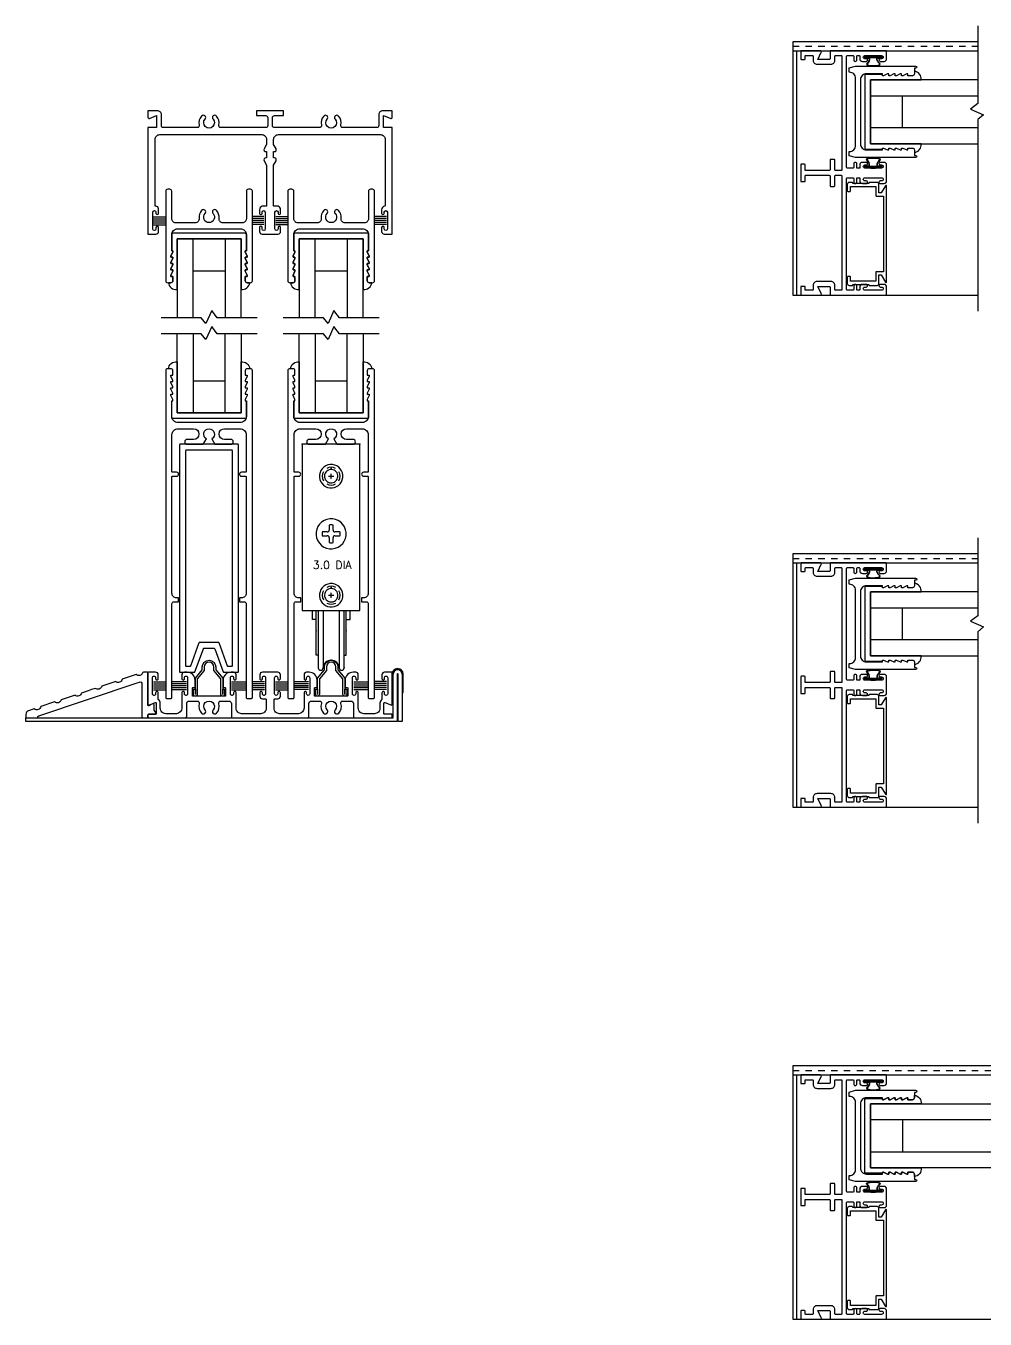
# Model space of a CAD drawing. Extents: x -239 to 68, y 0 to 111.
# Drawn here: x -4.44 to 10.55, y -0.08 to 20.12 of the extents above; entities that cross this region are included whole.
import ezdxf
from ezdxf.enums import TextEntityAlignment as Align

# ---------------------------------------------------------------- set-up
doc = ezdxf.new("R2010")
doc.units = 0
doc.header["$LTSCALE"] = 0.25
doc.header["$MEASUREMENT"] = 0
doc.linetypes.add('HIDDEN', pattern=[0.075, 0.05, -0.025])
doc.layers.get('0').update_dxf_attribs({"linetype": 'CONTINUOUS'})
for name, color, linetype in [('FRAME', 1, 'CONTINUOUS'), ('GLASS', 7, 'CONTINUOUS'), ('HEM COVER', 4, 'CONTINUOUS'), ('MISC', 7, 'CONTINUOUS'), ('RISER', 7, 'CONTINUOUS'), ('SASH', 5, 'CONTINUOUS'), ('SEAL', 7, 'CONTINUOUS'), ('SILL-PAN', 7, 'CONTINUOUS'), ('VENT', 5, 'CONTINUOUS')]:
    doc.layers.add(name, color=color, linetype=linetype)
doc.styles.get("Standard").update_dxf_attribs({"font": 'simplex.shx'})

# ---------------------------------------------------------------- blocks, each defined once
blk = doc.blocks.new('*U56')
blk.add_lwpolyline([(-1.179, 0.5), (-1.161, 0.5), (-1.161, 0.48), (-1.191, 0.42), (-1.191, 0.4), (-1.161, 0.4), (-1.161, 0.38), (-1.191, 0.32), (-1.191, 0.3), (-1.161, 0.3), (-1.161, 0.28), (-1.191, 0.22), (-1.191, 0.2), (-1.161, 0.2), (-1.161, 0.18), (-1.191, 0.12), (-1.191, 0.1), (-1.161, 0.1), (-1.161, 0.031, -0.414214), (-1.192, 0), (-1.23, 0, 0.438024), (-1.096, -0.105), (-1.096, 0.687), (-0.096, 0.687), (-0.096, -0.105, 0.438024), (0.038, 0), (0, 0, -0.414214), (-0.031, 0.031), (-0.031, 0.1), (-0.001, 0.1), (-0.001, 0.12), (-0.031, 0.18), (-0.031, 0.2), (-0.001, 0.2), (-0.001, 0.22), (-0.031, 0.28), (-0.031, 0.3), (-0.001, 0.3), (-0.001, 0.32), (-0.031, 0.38), (-0.031, 0.4), (-0.001, 0.4), (-0.001, 0.42), (-0.031, 0.48), (-0.031, 0.5), (-0.013, 0.5), (-0.013, 0.713), (-0.013, 0.749, 0.072616), (-0.017, 0.776), (-1.175, 0.776, 0.072616), (-1.179, 0.749), (-1.179, 0.713)], format="xyb", close=True)
at = {"layer": 'GLASS'}
for p, q in [((-1.096, 0.687), (-1.096, -1.454)), ((-0.096, 0.687), (-1.096, 0.687)), ((-0.846, -1.454), (-0.846, 0.687)), ((-0.346, 0.687), (-0.346, -1.454)), ((-0.096, -1.454), (-0.096, 0.687)), ((-0.846, 0.188), (-0.346, 0.188))]:
    blk.add_line(p, q, dxfattribs=at)
blk = doc.blocks.new('3008 FIXED STILE')
blk.add_lwpolyline([(-1.038, 0.713), (-1.002, 0.713), (-0.1, 0.713), (0, 0.686), (0, 0.619), (-0.006, 0.619, 0.414214), (-0.1, 0.525), (-0.1, -0.525, 0.414214), (-0.006, -0.619), (0, -0.619), (0, -0.686), (-0.1, -0.713), (-1.038, -0.713, -0.999996), (-1.038, -0.681), (-1.018, -0.681), (-1.018, -0.596, -0.414214), (-0.987, -0.565), (-0.918, -0.565), (-0.918, -0.595), (-0.898, -0.595), (-0.838, -0.565), (-0.818, -0.565), (-0.818, -0.595), (-0.798, -0.595), (-0.738, -0.565), (-0.718, -0.565), (-0.718, -0.595), (-0.698, -0.595), (-0.638, -0.565), (-0.618, -0.565), (-0.618, -0.595), (-0.598, -0.595), (-0.538, -0.565), (-0.518, -0.565), (-0.518, -0.595), (-0.269, -0.595, 0.414214), (-0.175, -0.501), (-0.175, 0.501, 0.414214), (-0.269, 0.595), (-0.518, 0.595), (-0.518, 0.565), (-0.538, 0.565), (-0.598, 0.595), (-0.618, 0.595), (-0.618, 0.565), (-0.638, 0.565), (-0.698, 0.595), (-0.718, 0.595), (-0.718, 0.565), (-0.738, 0.565), (-0.798, 0.595), (-0.818, 0.595), (-0.818, 0.565), (-0.838, 0.565), (-0.898, 0.595), (-0.918, 0.595), (-0.918, 0.565), (-0.987, 0.565, -0.414214), (-1.018, 0.596), (-1.018, 0.681), (-1.038, 0.681, -0.999996), (-1.038, 0.713)], format="xyb")
blk = doc.blocks.new('*U77')
for points in [[(-0.135, 0.031), (-0.135, 0.013, 0.414214), (-0.128, 0.006), (0.035, 0.006)], [(-0.129, 0.028), (-0.129, 0.016, 0.414214), (-0.126, 0.012), (0.126, 0.012, 0.414214), (0.129, 0.016), (0.129, 0.028)], [(-0.07, 0.038, 0.414214), (-0.063, 0.045), (-0.063, 0.068)], [(-0.035, 0.006), (-0.035, 0), (0.035, 0), (0.041, 0.006), (0.128, 0.006, 0.414214), (0.135, 0.013), (0.135, 0.031)]]:
    blk.add_lwpolyline(points, format="xyb")
blk.add_lwpolyline([(0.041, 0.012), (0.035, 0.006), (0.035, 0.012)])
for points, weights, degree, knots in [([(-0.135, 0.031), (-0.135, 0.038), (-0.128, 0.038), (-0.099, 0.038), (-0.07, 0.038)], [1, 0.707106873747, 1, 1, 1], 2, [0, 0, 0, 1.570796, 1.570796, 2.570796, 2.570796, 2.570796]), ([(-0.129, 0.028), (-0.129, 0.03), (-0.128, 0.031), (-0.127, 0.032), (-0.126, 0.032), (-0.028, 0.032), (0.07, 0.032), (0.098, 0.032), (0.126, 0.032), (0.129, 0.032), (0.129, 0.028)], [1, 0.923879507465, 1, 0.923879507465, 1, 1, 1, 1, 1, 0.707106873747, 1], 2, [0, 0, 0, 0.785398, 0.785398, 1.570797, 1.570797, 2.570797, 2.570797, 3.570797, 3.570797, 5.141593, 5.141593, 5.141593]), ([(0.07, 0.038), (0.089, 0.038), (0.109, 0.038), (0.128, 0.038), (0.13, 0.038), (0.132, 0.037), (0.133, 0.036)], [1, 1, 1, 1, 0.949253004976, 0.949253004976, 1], 3, [2.90668, 2.90668, 2.90668, 2.90668, 3.90668, 3.90668, 3.90668, 4.692079, 4.692079, 4.692079, 4.692079])]:
    blk.add_rational_spline(points, weights, degree=degree, knots=knots)
for points, knots in [([(-0.063, 0.068), (-0.067, 0.094), (-0.147, 0.149), (0, 0.171), (0.157, 0.149), (0.067, 0.094), (0.063, 0.068)], [0, 0, 0, 0, 0.0788466, 0.167942, 0.2570375, 0.335884, 0.335884, 0.335884, 0.335884]), ([(-0.057, 0.069), (-0.061, 0.094), (-0.088, 0.115), (-0.1, 0.138), (-0.099, 0.14), (0, 0.169), (0.095, 0.146), (0.102, 0.14), (0.104, 0.135), (0.1, 0.128), (0.083, 0.109), (0.072, 0.098), (0.061, 0.081), (0.058, 0.075), (0.057, 0.069)], [2.5712303, 2.5712303, 2.5712303, 2.5712303, 2.6347872, 2.6347872, 2.6774866, 2.6774866, 2.7903183, 2.8239397, 2.8239397, 2.8575611, 2.8575611, 2.8911826, 2.8911826, 2.9071143, 2.9071143, 2.9071143, 2.9071143])]:
    blk.add_open_spline(points, degree=3, knots=knots)
for points, weights in [([(-0.07, 0.032), (-0.062, 0.032), (-0.057, 0.037), (-0.057, 0.045)], [1, 0.804737854124, 0.804737854124, 1]), ([(0.057, 0.045), (0.057, 0.042), (0.058, 0.038), (0.061, 0.036)], [1, 0.94925295377, 0.94925295377, 1]), ([(0.061, 0.036), (0.063, 0.033), (0.067, 0.032), (0.07, 0.032)], [1, 0.94925295377, 0.94925295377, 1]), ([(0.063, 0.045), (0.063, 0.041), (0.066, 0.038), (0.07, 0.038)], [1, 0.804737854124, 0.804737854124, 1]), ([(0.133, 0.036), (0.134, 0.035), (0.135, 0.033), (0.135, 0.031)], [1, 0.949253004976, 0.949253004976, 1])]:
    blk.add_rational_spline(points, weights, degree=3)
for points in [[(-0.057, 0.068), (-0.057, 0.069), (-0.057, 0.069), (-0.057, 0.069)], [(-0.057, 0.045), (-0.057, 0.053), (-0.057, 0.061), (-0.057, 0.068)], [(0.057, 0.069), (0.057, 0.069), (0.057, 0.069), (0.057, 0.068)], [(0.057, 0.068), (0.057, 0.061), (0.057, 0.053), (0.057, 0.045)], [(0.063, 0.068), (0.063, 0.06), (0.063, 0.053), (0.063, 0.045)]]:
    blk.add_open_spline(points, degree=3)
blk = doc.blocks.new('*U78')
at = {"layer": 'SEAL', "xscale": -1, "rotation": 180}
blk.add_blockref('*U77', (0.415, 0.879), dxfattribs=at)
at = {"layer": 'SEAL'}
blk.add_blockref('*U77', (0.415, -0.879), dxfattribs=at)
at = {"layer": 'VENT', "xscale": -1}
blk.add_blockref('3008 FIXED STILE', (0.03987, 0), dxfattribs=at)
blk = doc.blocks.new('3712-2 TRACK JAMB')
blk.add_lwpolyline([(-0.1825, -1.823), (-0.1825, -0.085, -0.4142136), (-0.1725, -0.075), (-0.0825, -0.075, -0.4142136), (-0.0725, -0.085), (-0.0725, -0.1405, 0.4142136), (-0.048, -0.165), (-0.0475, -0.165, 0.4142136), (-0.0225, -0.14), (-0.0225, -0.085, -0.4142136), (-0.0125, -0.075), (0.0125, -0.075, -0.4142136), (0.0225, -0.085), (0.0225, -0.125, 0.4142136), (0.0625, -0.165), (0.123, -0.165, 0.4142136), (0.1425, -0.1455), (0.1425, -0.145, 0.4142136), (0.1225, -0.125), (0.102, -0.125, -0.4142136), (0.0775, -0.1005), (0.0775, -0.0995, -0.4142136), (0.102, -0.075), (0.363, -0.075, -0.4142136), (0.3875, -0.0995), (0.3875, -0.1005, -0.4142136), (0.363, -0.125), (0.3425, -0.125, 0.4142136), (0.3225, -0.145, 0.4142136), (0.3425, -0.165), (0.4025, -0.165, 0.4142136), (0.4425, -0.125), (0.4425, -0.01, 0.4142136), (0.4325, 0), (-0.4325, 0, 0.4142136), (-0.4425, -0.01), (-0.4425, -0.125, -0.4142136), (-0.4525, -0.135), (-0.6305, -0.135), (-0.579, -0.0227, 0.5466243), (-0.5935, 0), (-0.8905, 0, 0.4142136), (-0.9005, -0.01), (-0.9005, -0.125, 0.4142136), (-0.8905, -0.135), (-0.8425, -0.135, 0.4142136), (-0.8325, -0.125), (-0.8325, -0.085, -0.4142136), (-0.8225, -0.075), (-0.7155, -0.075, -0.4142136), (-0.7055, -0.085), (-0.7055, -0.15, 0.4142136), (-0.6455, -0.21), (-0.4275, -0.21, 0.4142136), (-0.3675, -0.15), (-0.3675, -0.085, -0.4142136), (-0.3575, -0.075), (-0.2675, -0.075, -0.4142136), (-0.2575, -0.085), (-0.2575, -1.8605, -0.4142136), (-0.2675, -1.8705), (-0.3575, -1.8705, -0.4142136), (-0.3675, -1.8605), (-0.3675, -1.708, 0.4142136), (-0.3775, -1.698), (-0.4325, -1.698, 0.4142136), (-0.4425, -1.708), (-0.4425, -1.8605, -0.4142136), (-0.4525, -1.8705), (-0.7678, -1.8705), (-0.8225, -1.8705, -0.4142136), (-0.8325, -1.8605), (-0.8325, -1.783, 0.4142136), (-0.8425, -1.773), (-0.8905, -1.773, 0.4142136), (-0.9005, -1.783), (-0.9005, -2.033, 0.4142136), (-0.8905, -2.043), (-0.8425, -2.043, 0.4142136), (-0.8325, -2.033), (-0.8325, -1.9555, -0.4142136), (-0.8225, -1.9455), (-0.7809, -1.9455), (-0.4525, -1.9455, -0.4142136), (-0.4425, -1.9555), (-0.4425, -2.108, 0.4142136), (-0.4325, -2.118), (-0.3775, -2.118, 0.4142136), (-0.3675, -2.108), (-0.3675, -1.9555, -0.4142136), (-0.3575, -1.9455), (-0.2675, -1.9455, -0.4142136), (-0.2575, -1.9555), (-0.2575, -3.731, -0.4142136), (-0.2675, -3.741), (-0.3575, -3.741, -0.4142136), (-0.3675, -3.731), (-0.3675, -3.666, 0.4142136), (-0.4275, -3.606), (-0.6455, -3.606, 0.4142136), (-0.7055, -3.666), (-0.7055, -3.731, -0.4142136), (-0.7155, -3.741), (-0.8225, -3.741, -0.4142136), (-0.8325, -3.731), (-0.8325, -3.691, 0.4142136), (-0.8425, -3.681), (-0.8905, -3.681, 0.4142136), (-0.9005, -3.691), (-0.9005, -3.806, 0.4142136), (-0.8905, -3.816), (-0.5935, -3.816, 0.5466243), (-0.579, -3.7933), (-0.6305, -3.681), (-0.4525, -3.681, -0.4142136), (-0.4425, -3.691), (-0.4425, -3.806, 0.4142136), (-0.4325, -3.816), (0.4325, -3.816, 0.4142136), (0.4425, -3.806), (0.4425, -3.691, 0.4142136), (0.4025, -3.651), (0.3425, -3.651, 0.4142136), (0.3225, -3.671, 0.4142136), (0.3425, -3.691), (0.363, -3.691, -0.4142136), (0.3875, -3.7155), (0.3875, -3.7165, -0.4142136), (0.363, -3.741), (0.102, -3.741, -0.4142136), (0.0775, -3.7165), (0.0775, -3.7155, -0.4142136), (0.102, -3.691), (0.1225, -3.691, 0.4142136), (0.1425, -3.671), (0.1425, -3.6705, 0.4142136), (0.123, -3.651), (0.0625, -3.651, 0.4142136), (0.0225, -3.691), (0.0225, -3.731, -0.4142136), (0.0125, -3.741), (-0.0125, -3.741, -0.4142136), (-0.0225, -3.731), (-0.0225, -3.676, 0.4142136), (-0.0475, -3.651), (-0.048, -3.651, 0.4142136), (-0.0725, -3.6755), (-0.0725, -3.731, -0.4142136), (-0.0825, -3.741), (-0.1725, -3.741, -0.4142136), (-0.1825, -3.731), (-0.1825, -1.993, -0.4142136), (-0.1725, -1.983), (-0.0825, -1.983, -0.4142136), (-0.0725, -1.993), (-0.0725, -2.0485, 0.4142136), (-0.048, -2.073), (-0.0475, -2.073, 0.4142136), (-0.0225, -2.048), (-0.0225, -1.983), (0.0225, -1.983), (0.0225, -2.033, 0.4142136), (0.0625, -2.073), (0.123, -2.073, 0.4142136), (0.1425, -2.0535), (0.1425, -2.053, 0.4142136), (0.1225, -2.033), (0.102, -2.033, -0.4142136), (0.0775, -2.0085), (0.0775, -2.0075, -0.4142136), (0.102, -1.983), (0.363, -1.983, -0.4142136), (0.3875, -2.0075), (0.3875, -2.0085, -0.4142136), (0.363, -2.033), (0.3425, -2.033, 0.4142136), (0.3225, -2.053, 0.4142136), (0.3425, -2.073), (0.4025, -2.073, 0.4142136), (0.4425, -2.033), (0.4425, -1.783, 0.4142136), (0.4025, -1.743), (0.3425, -1.743, 0.4142136), (0.3225, -1.763, 0.4142136), (0.3425, -1.783), (0.363, -1.783, -0.4142136), (0.3875, -1.8075), (0.3875, -1.8085, -0.4142136), (0.363, -1.833), (0.102, -1.833, -0.4142136), (0.0775, -1.8085), (0.0775, -1.8075, -0.4142136), (0.102, -1.783), (0.1225, -1.783, 0.4142136), (0.1425, -1.763), (0.1425, -1.7625, 0.4142136), (0.123, -1.743), (0.0625, -1.743, 0.4142136), (0.0225, -1.783), (0.0225, -1.833), (-0.0225, -1.833), (-0.0225, -1.768, 0.4142136), (-0.0475, -1.743), (-0.048, -1.743, 0.4142136), (-0.0725, -1.7675), (-0.0725, -1.823, -0.4142136), (-0.0825, -1.833), (-0.1725, -1.833, -0.4142136)], format="xyb", close=True)
blk = doc.blocks.new('3710 Jamb Filler')
blk.add_lwpolyline([(-0.12, 0.774, 0.414214), (-0.15, 0.804), (-0.27, 0.804, 0.414214), (-0.28, 0.794), (-0.28, 0.789), (-0.53, 0.789), (-0.53, 0.794, 0.414214), (-0.54, 0.804), (-0.585, 0.804, 0.414214), (-0.615, 0.774), (-0.615, 0.674, 0.414214), (-0.605, 0.664), (-0.575, 0.664, 0.414214), (-0.565, 0.674), (-0.565, 0.739), (-0.17, 0.739), (-0.17, 0.601, 0.414214), (-0.16, 0.591), (-0.05, 0.591), (-0.05, -0.591), (-0.16, -0.591, 0.414214), (-0.17, -0.601), (-0.17, -0.739), (-0.565, -0.739), (-0.565, -0.674, 0.414214), (-0.575, -0.664), (-0.605, -0.664, 0.414214), (-0.615, -0.674), (-0.615, -0.774, 0.414214), (-0.585, -0.804), (-0.54, -0.804, 0.414214), (-0.53, -0.794), (-0.53, -0.789), (-0.28, -0.789), (-0.28, -0.794, 0.414214), (-0.27, -0.804), (-0.15, -0.804, 0.414214), (-0.12, -0.774), (-0.12, -0.641), (-0.084, -0.641), (-0.019, -0.754, 0.767327), (0, -0.749), (0, 0.749, 0.767327), (-0.019, 0.754), (-0.084, 0.641), (-0.12, 0.641)], format="xyb", close=True)
blk = doc.blocks.new('*U87')
at = {"layer": 'FRAME'}
for name, p in [('3712-2 TRACK JAMB', (-0.4325, 3.816)), ('3710 Jamb Filler', (0.01, 0.954))]:
    blk.add_blockref(name, p, dxfattribs=at)
blk = doc.blocks.new('2-track head')
blk.add_lwpolyline([(1.983, -0.752), (1.983, -0.491, -1), (2.033, -0.491), (2.033, -0.509, 1), (2.073, -0.509), (2.073, -0.452, 0.348676), (2.033, -0.398), (1.973, -0.398, -0.414214), (1.963, -0.388), (1.963, 0.245), (2.001, 0.31, 0.57735), (1.975, 0.356), (1.963, 0.356), (1.963, 0.455), (1.975, 0.455, 0.57735), (2.001, 0.5), (1.963, 0.566), (1.963, 0.646, -0.414214), (2.038, 0.721), (3.631, 0.721, -0.414214), (3.706, 0.646), (3.706, -0.386, -0.373445), (3.697, -0.396, 0.383001), (3.651, -0.452), (3.651, -0.509, 1), (3.691, -0.509), (3.691, -0.491, -1), (3.741, -0.491), (3.741, -0.752, -1), (3.691, -0.752), (3.691, -0.729, 1), (3.651, -0.729), (3.651, -0.791, 0.414214), (3.691, -0.832), (3.816, -0.832), (3.816, 0.831), (3.681, 0.831), (3.681, 1.019), (3.794, 0.975, 0.528549), (3.816, 0.99), (3.816, 1.094), (3.668, 1.094, 0.414214), (3.606, 1.032), (3.606, 0.862, -0.414214), (3.575, 0.831), (3.045, 0.831, -0.485225), (3.015, 0.87, 0.248879), (2.978, 1.012, 1), (2.924, 0.963, -2.265582), (2.8, 0.963, 1), (2.746, 1.012, 0.248879), (2.709, 0.87, -0.485225), (2.679, 0.831), (1.976, 0.831, -0.414214), (1.945, 0.862), (1.945, 0.988, -0.414214), (1.976, 1.019), (2.118, 1.019), (2.118, 1.094), (1.698, 1.094), (1.698, 1.019), (1.84, 1.019, -0.414214), (1.871, 0.988), (1.871, 0.862, -0.414214), (1.84, 0.831), (1.137, 0.831, -0.485225), (1.107, 0.87, 0.248879), (1.07, 1.012, 1), (1.016, 0.963, -2.265582), (0.892, 0.963, 1), (0.838, 1.012, 0.248879), (0.801, 0.87, -0.485225), (0.771, 0.831), (0.241, 0.831, -0.414214), (0.21, 0.862), (0.21, 1.032, 0.414214), (0.148, 1.094), (0, 1.094), (0, 0.99, 0.528549), (0.022, 0.975), (0.135, 1.019), (0.135, 0.831), (0, 0.831), (0, -0.832), (0.125, -0.832, 0.414214), (0.165, -0.791), (0.165, -0.729, 1), (0.125, -0.729), (0.125, -0.752, -1), (0.075, -0.752), (0.075, -0.491, -1), (0.125, -0.491), (0.125, -0.509, 1), (0.165, -0.509), (0.165, -0.438, 0.443866), (0.121, -0.398, -0.443866), (0.11, -0.388), (0.11, 0.646, -0.414214), (0.185, 0.721), (1.778, 0.721, -0.414214), (1.853, 0.646), (1.853, 0.566), (1.815, 0.5, 0.57735), (1.841, 0.455), (1.853, 0.455), (1.853, 0.356), (1.841, 0.356, 0.57735), (1.815, 0.31), (1.853, 0.245), (1.853, -0.388, -0.414214), (1.843, -0.398), (1.783, -0.398, 0.348676), (1.743, -0.452), (1.743, -0.509, 1), (1.783, -0.509), (1.783, -0.491, -1), (1.833, -0.491), (1.833, -0.752, -1), (1.783, -0.752), (1.783, -0.729, 1), (1.743, -0.729), (1.743, -0.791, 0.414214), (1.783, -0.832), (1.908, -0.832), (2.033, -0.832, 0.414214), (2.073, -0.791), (2.073, -0.729, 1), (2.033, -0.729), (2.033, -0.752, -1)], format="xyb", close=True)
blk = doc.blocks.new('3004 STD TOP-RAIL')
at = {"color": 5}
blk.add_lwpolyline([(-0.116, 0.106), (-0.116, 0.106, 0.216769), (-0.156, -0.018, -0.448133), (-0.218, -0.087), (-0.521, -0.087, -0.414214), (-0.583, -0.025), (-0.583, 0.405, 0.414214), (-0.614, 0.436), (-0.646, 0.436, 0.414214), (-0.677, 0.405), (-0.677, -0.993, 0.414214), (-0.646, -1.024), (-0.596, -1.024, 0.414214), (-0.565, -0.993), (-0.565, -0.924), (-0.595, -0.924), (-0.595, -0.904), (-0.565, -0.844), (-0.565, -0.824), (-0.595, -0.824), (-0.595, -0.804), (-0.565, -0.744), (-0.565, -0.724), (-0.595, -0.724), (-0.595, -0.704), (-0.565, -0.644), (-0.565, -0.624), (-0.595, -0.624), (-0.595, -0.604), (-0.565, -0.544), (-0.565, -0.524), (-0.583, -0.524), (-0.583, -0.275, -0.414214), (-0.489, -0.181), (0, -0.181), (0.489, -0.181, -0.414214), (0.583, -0.275), (0.583, -0.524), (0.565, -0.524), (0.565, -0.544), (0.595, -0.604), (0.595, -0.624), (0.565, -0.624), (0.565, -0.644), (0.595, -0.704), (0.595, -0.724), (0.565, -0.724), (0.565, -0.744), (0.595, -0.804), (0.595, -0.824), (0.565, -0.824), (0.565, -0.844), (0.595, -0.904), (0.595, -0.924), (0.565, -0.924), (0.565, -0.993, 0.414214), (0.596, -1.024), (0.646, -1.024, 0.414214), (0.677, -0.993), (0.677, 0.405, 0.414214), (0.646, 0.436), (0.614, 0.436, 0.414214), (0.583, 0.405), (0.583, -0.025, -0.414214), (0.521, -0.087), (0.218, -0.087, -0.448133), (0.156, -0.018, 0.216769), (0.116, 0.106, 0.999998), (0.062, 0.057, -0.651692), (0, -0.084, -0.651692), (-0.062, 0.057, 0.999998), (-0.116, 0.106), (-0.116, 0.106)], format="xyb", dxfattribs=at)
blk = doc.blocks.new('3742 2-track Sill')
blk.add_lwpolyline([(3.539, 0.052), (3.441, 0.052), (3.371, 0.052, -0.414214), (3.286, 0.137), (3.286, 0.324), (3.286, 0.378, 0.414214), (3.266, 0.398), (3.265, 0.398, 0.414214), (3.246, 0.379), (3.246, 0.363, -0.414214), (3.221, 0.338), (3.22, 0.338, -0.414214), (3.196, 0.363), (3.196, 0.614, -0.414214), (3.22, 0.638), (3.221, 0.638, -0.414214), (3.246, 0.614), (3.246, 0.598, 0.414214), (3.265, 0.578), (3.266, 0.578, 0.414214), (3.286, 0.598), (3.286, 0.66, 0.414214), (3.246, 0.7), (3.213, 0.7), (3.206, 0.7, 0.414214), (3.081, 0.575), (3.081, 0.47, 0.414214), (3.091, 0.46), (3.111, 0.46, -0.414214), (3.121, 0.45), (3.121, 0.335, -0.414214), (3.111, 0.325), (2.613, 0.325, -0.414214), (2.603, 0.335), (2.603, 0.45, -0.414214), (2.613, 0.46), (2.633, 0.46, 0.414214), (2.643, 0.47), (2.643, 0.575, 0.414214), (2.518, 0.7), (2.501, 0.7), (2.478, 0.7, 0.414214), (2.438, 0.66), (2.438, 0.598, 0.414214), (2.458, 0.578), (2.459, 0.578, 0.414214), (2.478, 0.598), (2.478, 0.614, -0.414214), (2.502, 0.638), (2.503, 0.638, -0.414214), (2.528, 0.614), (2.528, 0.363, -0.414214), (2.503, 0.338), (2.502, 0.338, -0.414214), (2.478, 0.363), (2.478, 0.379, 0.414214), (2.459, 0.398), (2.458, 0.398, 0.414214), (2.438, 0.378), (2.438, 0.324), (2.438, 0.14, -0.406851), (2.353, 0.052), (2.298, 0.052), (2.231, 0.052), (2.055, 0.052, -0.414214), (1.97, 0.137), (1.97, 0.175), (1.97, 0.274, -0.414214), (1.98, 0.284), (2.028, 0.284, 0.414214), (2.068, 0.324), (2.068, 0.378, 0.414214), (2.048, 0.398), (2.047, 0.398, 0.414214), (2.028, 0.379), (2.028, 0.363, -0.414214), (2.003, 0.338), (2.002, 0.338, -0.414214), (1.978, 0.363), (1.978, 0.614, -0.414214), (2.002, 0.638), (2.003, 0.638, -0.414214), (2.028, 0.614), (2.028, 0.598, 0.414214), (2.047, 0.578), (2.048, 0.578, 0.414214), (2.068, 0.598), (2.068, 0.66, 0.414214), (2.028, 0.7), (1.947, 0.7), (1.869, 0.7), (1.788, 0.7, 0.414214), (1.748, 0.66), (1.748, 0.598, 0.414214), (1.768, 0.578), (1.769, 0.578, 0.414214), (1.788, 0.598), (1.788, 0.614, -0.414214), (1.812, 0.638), (1.813, 0.638, -0.414214), (1.838, 0.614), (1.838, 0.363, -0.414214), (1.813, 0.338), (1.812, 0.338, -0.414214), (1.788, 0.363), (1.788, 0.379, 0.414214), (1.769, 0.398), (1.768, 0.398, 0.414214), (1.748, 0.378), (1.748, 0.324, 0.414214), (1.788, 0.284), (1.836, 0.284, -0.414214), (1.846, 0.274), (1.846, 0.175), (1.846, 0.137, -0.414214), (1.761, 0.052), (1.566, 0.052), (1.494, 0.052), (1.463, 0.052, -0.414214), (1.378, 0.137), (1.378, 0.324), (1.378, 0.378, 0.414214), (1.358, 0.398), (1.357, 0.398, 0.414214), (1.338, 0.379), (1.338, 0.363, -0.414214), (1.313, 0.338), (1.312, 0.338, -0.414214), (1.288, 0.363), (1.288, 0.614, -0.414214), (1.312, 0.638), (1.313, 0.638, -0.414214), (1.338, 0.614), (1.338, 0.598, 0.414214), (1.357, 0.578), (1.358, 0.578, 0.414214), (1.378, 0.598), (1.378, 0.66, 0.414214), (1.338, 0.7), (1.305, 0.7), (1.298, 0.7, 0.414214), (1.173, 0.575), (1.173, 0.47, 0.414214), (1.183, 0.46), (1.203, 0.46, -0.414214), (1.213, 0.45), (1.213, 0.335, -0.414214), (1.203, 0.325), (0.705, 0.325, -0.414214), (0.695, 0.335), (0.695, 0.45, -0.414214), (0.705, 0.46), (0.725, 0.46, 0.414214), (0.735, 0.47), (0.735, 0.575, 0.414214), (0.61, 0.7), (0.593, 0.7), (0.57, 0.7, 0.414214), (0.53, 0.66), (0.53, 0.598, 0.414214), (0.55, 0.578), (0.551, 0.578, 0.414214), (0.57, 0.598), (0.57, 0.614, -0.414214), (0.594, 0.638), (0.595, 0.638, -0.414214), (0.62, 0.614), (0.62, 0.363, -0.414214), (0.595, 0.338), (0.594, 0.338, -0.414214), (0.57, 0.363), (0.57, 0.379, 0.414214), (0.551, 0.398), (0.55, 0.398, 0.414214), (0.53, 0.378), (0.53, 0.324), (0.53, 0.14, -0.406851), (0.445, 0.052), (0.369, 0.052), (0.277, 0.052, -0.414214), (0.192, 0.137), (0.192, 0.215, 0.250492), (0.16, 0.275), (0.16, 0.378, 0.414214), (0.14, 0.398), (0.139, 0.398, 0.414214), (0.12, 0.379), (0.12, 0.363, -0.414214), (0.095, 0.338), (0.094, 0.338, -0.414214), (0.07, 0.363), (0.07, 0.614, -0.414214), (0.094, 0.638), (0.095, 0.638, -0.414214), (0.12, 0.614), (0.12, 0.598, 0.414214), (0.139, 0.578), (0.14, 0.578, 0.414214), (0.16, 0.598), (0.16, 0.66, 0.414214), (0.12, 0.7), (0.01, 0.7, 0.414214), (0, 0.69), (0, 0.292), (0, 0.202, 0.528549), (0.022, 0.188), (0.116, 0.225, -0.528549), (0.13, 0.215), (0.13, 0.054, -0.414214), (0.12, 0.044), (0.01, 0.044, 0.414214), (0, 0.034), (0, 0, 0.414214), (0.01, -0.01), (0.365, -0.01), (0.436, -0.01), (0.585, -0.01, 0.414214), (0.605, 0.01), (0.605, 0.21, -0.414214), (0.645, 0.25), (0.695, 0.25), (0.772, 0.25, -0.499657), (0.801, 0.21, 0.259642), (0.836, 0.06, 1), (0.892, 0.11, -2.247229), (1.016, 0.11, 1), (1.072, 0.06, 0.259642), (1.107, 0.21, -0.499657), (1.136, 0.25), (1.204, 0.25), (1.263, 0.25, -0.414214), (1.303, 0.21), (1.303, 0, 0.414214), (1.313, -0.01), (1.467, -0.01), (1.503, -0.01), (2.298, -0.01), (2.344, -0.01), (2.493, -0.01, 0.414214), (2.513, 0.01), (2.513, 0.21, -0.414214), (2.553, 0.25), (2.603, 0.25), (2.68, 0.25, -0.499657), (2.709, 0.21, 0.259642), (2.744, 0.06, 1), (2.8, 0.11, -2.247229), (2.924, 0.11, 1), (2.98, 0.06, 0.259642), (3.015, 0.21, -0.499657), (3.044, 0.25), (3.112, 0.25), (3.171, 0.25, -0.414214), (3.211, 0.21), (3.211, 0, 0.414214), (3.221, -0.01), (3.375, -0.01), (3.471, -0.01), (3.806, -0.01, 0.414214), (3.816, 0), (3.816, 0.034, 0.414214), (3.806, 0.044), (3.696, 0.044, -0.414214), (3.686, 0.054), (3.686, 0.215, -0.528549), (3.7, 0.225), (3.794, 0.188, 0.528549), (3.816, 0.202), (3.816, 0.292), (3.816, 0.69, 0.414214), (3.806, 0.7), (3.696, 0.7, 0.414214), (3.656, 0.66), (3.656, 0.598, 0.414214), (3.675, 0.578), (3.676, 0.578, 0.414214), (3.696, 0.598), (3.696, 0.614, -0.414214), (3.72, 0.638), (3.721, 0.638, -0.414214), (3.746, 0.614), (3.746, 0.363, -0.414214), (3.721, 0.338), (3.72, 0.338, -0.414214), (3.696, 0.363), (3.696, 0.379, 0.414214), (3.676, 0.398), (3.676, 0.398, 0.414214), (3.656, 0.378), (3.656, 0.275, 0.250492), (3.624, 0.215), (3.624, 0.137, -0.414214)], format="xyb", close=True)
blk = doc.blocks.new('FW1020 STD SILL')
blk.add_lwpolyline([(0.075, 0.457, 1), (-0.075, 0.457), (-0.075, 0.402), (-0.184, 0.272), (-0.184, 0.03, -1), (-0.244, 0.03), (-0.244, 0.109), (-0.214, 0.109), (-0.214, 0.027), (-0.214, 0.283), (-0.105, 0.413), (-0.105, 0.457, -1), (0.105, 0.457), (0.105, 0.413), (0.214, 0.283), (0.214, 0.027), (0.214, 0.109), (0.244, 0.109), (0.244, 0.03, -1), (0.184, 0.03), (0.184, 0.272), (0.075, 0.402)], format="xyb", close=True)
blk = doc.blocks.new('Roller Assy 3p0 Dia - Side(EX)')
at = {"color": 7}
for p, q in [((-0.45, 0), (-0.45, -2.6)), ((0.45, 0), (-0.45, 0)), ((0.45, -2.6), (0.45, 0)), ((-0.06, -1.37), (-0.137, -1.37)), ((-0.03, -1.263), (-0.03, -1.34)), ((0.03, -1.34), (0.03, -1.263)), ((0.137, -1.37), (0.06, -1.37)), ((-0.137, -1.43), (-0.06, -1.43)), ((-0.03, -1.46), (-0.03, -1.537)), ((0.03, -1.537), (0.03, -1.46)), ((0.06, -1.43), (0.137, -1.43)), ((-0.45, -2.6), (0.45, -2.6)), ((-0.293, -2.74), (-0.293, -2.6)), ((0.297, -2.74), (0.297, -2.6)), ((-0.231, -2.74), (-0.293, -2.74)), ((0.235, -2.74), (0.297, -2.74))]:
    blk.add_line(p, q, dxfattribs=at)
at = {"linetype": 'Continuous'}
for p, q in [((-0.039, -0.5), (0.041, -0.5)), ((0.001, -0.54), (0.001, -0.46)), ((-0.038, -2.36), (0.042, -2.36)), ((0.002, -2.4), (0.002, -2.32))]:
    blk.add_line(p, q, dxfattribs=at)
for p, q in [((-0.233, -3.294), (-0.233, -2.6)), ((-0.202, -2.6), (-0.202, -3.492)), ((-0.124, -2.6), (-0.124, -3.494)), ((0.126, -2.6), (0.126, -3.494)), ((0.204, -3.492), (0.204, -2.6)), ((0.235, -3.294), (0.235, -2.6)), ((-0.202, -3.294), (-0.233, -3.294)), ((0.204, -3.294), (0.235, -3.294))]:
    blk.add_line(p, q)
at = {"color": 7}
for centre, radius, start, end in [((0.001, -0.5), 0.183, 106.169, 106.1378), ((0.001, -0.5), 0.105, 131.0231, 130.9828), ((0, -1.4), 0.235, 117.4668, 117.4309), ((0, -1.4), 0.14, 167.6505, 192.3495), ((-0.06, -1.34), 0.03, 270, 0), ((0, -1.4), 0.14, 77.6505, 102.3495), ((0.06, -1.34), 0.03, 180, 270), ((0, -1.4), 0.14, 347.6505, 12.3495), ((-0.06, -1.46), 0.03, 0, 90), ((0, -1.4), 0.14, 257.6505, 282.3495), ((0.06, -1.46), 0.03, 90, 180), ((0.002, -2.36), 0.183, 106.169, 106.1378), ((0.002, -2.36), 0.105, 131.0231, 130.9828)]:
    blk.add_arc(centre, radius, start, end, dxfattribs=at)
at = {"color": 7, "linetype": 'Continuous'}
for centre, start, end in [((0.001, -0.5), 60, 120), ((0.001, -0.5), 150, 210), ((0.001, -0.5), 330, 30), ((0.001, -0.5), 240, 300), ((0.002, -2.36), 60, 120), ((0.002, -2.36), 150, 210), ((0.002, -2.36), 330, 30), ((0.002, -2.36), 240, 300)]:
    blk.add_arc(centre, 0.14, start, end, dxfattribs=at)
for centre, radius, start, end in [((0.001, -3.5), 0.125, 2.8293, 177.1707), ((-0.163, -3.492), 0.0391, 180, 357.1707), ((0.165, -3.492), 0.0391, 182.8293, 0)]:
    blk.add_arc(centre, radius, start, end)
at = {"color": 7, "linetype": 'ByBlock'}
for p in [(-0.45, 0), (0.45, 0), (0.001, -0.38), (0.002, -2.24)]:
    blk.add_point(p, dxfattribs=at)
at = {"color": 0, "linetype": 'ByBlock'}
for p in [(-0.45, 0), (-0.45, 0), (0.45, 0), (0.45, 0), (-0.233, -2.915), (0.235, -2.915), (0.001, -3.375), (-0.124, -3.494), (0.204, -3.492)]:
    blk.add_point(p, dxfattribs=at)
blk.add_text('3.0 DIA', height=0.125).set_placement((0.017, -1.949), align=Align.CENTER)
blk = doc.blocks.new('3027 MAMMOTH B-RAIL')
at = {"color": 0}
blk.add_lwpolyline([(0.475, -0.624, 0.414214), (0.506, -0.655), (0.57, -0.655, -0.414214), (0.58, -0.665), (0.58, -2.484, -0.414214), (0.508, -2.556), (0.475, -2.556), (0.475, -2.618), (0.549, -2.618, -0.414214), (0.58, -2.649), (0.58, -4.116, 0.414214), (0.59, -4.126), (0.667, -4.126, 0.414214), (0.677, -4.116), (0.677, 0.993, 0.414214), (0.646, 1.024), (0.596, 1.024, 0.414214), (0.565, 0.993), (0.565, 0.924), (0.595, 0.924), (0.595, 0.904), (0.565, 0.844), (0.565, 0.824), (0.595, 0.824), (0.595, 0.804), (0.565, 0.744), (0.565, 0.724), (0.595, 0.724), (0.595, 0.704), (0.565, 0.644), (0.565, 0.624), (0.595, 0.624), (0.595, 0.604), (0.565, 0.544), (0.565, 0.524), (0.58, 0.524), (0.58, 0.275, -0.414214), (0.486, 0.181), (-0.486, 0.181, -0.414214), (-0.58, 0.275), (-0.58, 0.524), (-0.565, 0.524), (-0.565, 0.544), (-0.595, 0.604), (-0.595, 0.624), (-0.565, 0.624), (-0.565, 0.644), (-0.595, 0.704), (-0.595, 0.724), (-0.565, 0.724), (-0.565, 0.744), (-0.595, 0.804), (-0.595, 0.824), (-0.565, 0.824), (-0.565, 0.844), (-0.595, 0.904), (-0.595, 0.924), (-0.565, 0.924), (-0.565, 0.993, 0.414214), (-0.596, 1.024), (-0.646, 1.024, 0.414214), (-0.677, 0.993), (-0.677, -4.116, 0.414214), (-0.667, -4.126), (-0.59, -4.126, 0.414214), (-0.58, -4.116), (-0.58, -2.649, -0.414214), (-0.549, -2.618), (-0.475, -2.618), (-0.475, -2.556), (-0.508, -2.556, -0.414214), (-0.58, -2.484), (-0.58, -0.665, -0.414214), (-0.57, -0.655), (-0.506, -0.655, 0.414214), (-0.475, -0.624, 0.414214), (-0.506, -0.593), (-0.57, -0.593, -0.414214), (-0.58, -0.583), (-0.58, -0.007, -0.414214), (-0.486, 0.087), (-0.241, 0.087, -1), (-0.241, -0.081), (-0.343, -0.081, 1), (-0.343, -0.156), (-0.09, -0.156), (-0.042, -0.073, -3.732051), (0.042, -0.073), (0.09, -0.156), (0.342, -0.156, 1), (0.342, -0.081), (0.241, -0.081, -1), (0.241, 0.087), (0.486, 0.087, -0.414214), (0.58, -0.007), (0.58, -0.583, -0.414214), (0.57, -0.593), (0.506, -0.593, 0.414214)], format="xyb", close=True, dxfattribs=at)
blk = doc.blocks.new('3762 Mammoth Setting Block')
for points in [[(0.079, -3.187, -0.315299), (0.088, -3.194), (0.22, -3.555, 0.315299), (0.229, -3.562), (0.45, -3.562, 0.414214), (0.46, -3.552), (0.46, -0.01, 0.414214), (0.45, 0), (-0.45, 0, 0.414214), (-0.46, -0.01), (-0.46, -3.552, 0.414214), (-0.45, -3.562), (-0.229, -3.562, 0.315299), (-0.22, -3.555), (-0.088, -3.194, -0.315299), (-0.079, -3.187)], [(0.144, -3.093, -0.315299), (0.154, -3.1), (0.285, -3.461, 0.315299), (0.295, -3.468), (0.356, -3.468, 0.414214), (0.366, -3.458), (0.366, -0.104, 0.414214), (0.356, -0.094), (-0.356, -0.094, 0.414214), (-0.366, -0.104), (-0.366, -3.458, 0.414214), (-0.356, -3.468), (-0.295, -3.468, 0.315299), (-0.285, -3.461), (-0.154, -3.1, -0.315299), (-0.144, -3.093)]]:
    blk.add_lwpolyline(points, format="xyb", close=True)
blk = doc.blocks.new('3752 RISER')
at = {"color": 1}
blk.add_lwpolyline([(0.122, -0.364), (0.095, -0.328), (0.095, -0.241, 0.57735), (0.071, -0.227), (0.015, -0.259, -0.57735), (0, -0.25), (0, 0.25, 0.414214), (-0.016, 0.266), (-0.07, 0.266, 0.321849), (-0.085, 0.255, -0.530341), (-0.184, 0.228), (-0.402, 0.155, -0.564933), (-0.503, 0.121), (-0.721, 0.048, -0.564933), (-0.821, 0.014), (-0.88, -0.005), (-0.933, -0.023), (-1.039, -0.059, -0.564933), (-1.14, -0.092), (-1.358, -0.165, -0.564933), (-1.459, -0.199), (-1.676, -0.272, -0.564933), (-1.777, -0.306), (-1.866, -0.336, 0.322343), (-1.908, -0.394), (-1.908, -0.444), (-1.727, -0.444, -0.324941), (-1.706, -0.414), (-0.17, 0.101), (-0.135, 0.113, -0.512467), (-0.094, 0.083), (-0.094, -0.386), (-0.094, -0.434, 0.414214), (-0.084, -0.444), (-0.01, -0.444, 0.414214), (0, -0.434), (0, -0.4, -0.414214), (0.01, -0.39), (0.109, -0.39, 0.614986)], format="xyb", close=True, dxfattribs=at)
blk = doc.blocks.new('*U34')
blk.add_lwpolyline([(1.179, 0.5), (1.161, 0.5), (1.161, 0.48), (1.191, 0.42), (1.191, 0.4), (1.161, 0.4), (1.161, 0.38), (1.191, 0.32), (1.191, 0.3), (1.161, 0.3), (1.161, 0.28), (1.191, 0.22), (1.191, 0.2), (1.161, 0.2), (1.161, 0.18), (1.191, 0.12), (1.191, 0.1), (1.161, 0.1), (1.161, 0.031, 0.414214), (1.192, 0), (1.23, 0, -0.438024), (1.096, -0.105), (1.096, 0.687), (0.096, 0.687), (0.096, -0.105, -0.438024), (-0.038, 0), (0, 0, 0.414214), (0.031, 0.031), (0.031, 0.1), (0.001, 0.1), (0.001, 0.12), (0.031, 0.18), (0.031, 0.2), (0.001, 0.2), (0.001, 0.22), (0.031, 0.28), (0.031, 0.3), (0.001, 0.3), (0.001, 0.32), (0.031, 0.38), (0.031, 0.4), (0.001, 0.4), (0.001, 0.42), (0.031, 0.48), (0.031, 0.5), (0.013, 0.5), (0.013, 0.713), (0.013, 0.749, -0.072616), (0.017, 0.776), (1.175, 0.776, -0.072616), (1.179, 0.749), (1.179, 0.713)], format="xyb", close=True)
at = {"layer": 'GLASS'}
for p, q in [((0.096, -0.993), (0.096, 0.687)), ((0.096, 0.687), (1.096, 0.687)), ((0.346, 0.687), (0.346, -0.993)), ((0.846, -0.993), (0.846, 0.687)), ((1.096, 0.687), (1.096, -0.993)), ((0.846, 0.187), (0.346, 0.187))]:
    blk.add_line(p, q, dxfattribs=at)
blk = doc.blocks.new('*U82')
blk.add_lwpolyline([(1.179, 0.5), (1.161, 0.5), (1.161, 0.48), (1.191, 0.42), (1.191, 0.4), (1.161, 0.4), (1.161, 0.38), (1.191, 0.32), (1.191, 0.3), (1.161, 0.3), (1.161, 0.28), (1.191, 0.22), (1.191, 0.2), (1.161, 0.2), (1.161, 0.18), (1.191, 0.12), (1.191, 0.1), (1.161, 0.1), (1.161, 0.031, 0.414214), (1.192, 0), (1.23, 0, -0.438024), (1.096, -0.105), (1.096, 0.687), (0.096, 0.687), (0.096, -0.105, -0.438024), (-0.038, 0), (0, 0, 0.414214), (0.031, 0.031), (0.031, 0.1), (0.001, 0.1), (0.001, 0.12), (0.031, 0.18), (0.031, 0.2), (0.001, 0.2), (0.001, 0.22), (0.031, 0.28), (0.031, 0.3), (0.001, 0.3), (0.001, 0.32), (0.031, 0.38), (0.031, 0.4), (0.001, 0.4), (0.001, 0.42), (0.031, 0.48), (0.031, 0.5), (0.013, 0.5), (0.013, 0.713), (0.013, 0.749, -0.072616), (0.017, 0.776), (1.175, 0.776, -0.072616), (1.179, 0.749), (1.179, 0.713)], format="xyb", close=True)
at = {"layer": 'GLASS'}
for p, q in [((0.096, -0.546), (0.096, 0.687)), ((0.096, 0.687), (1.096, 0.687)), ((0.346, 0.687), (0.346, -0.546)), ((0.846, -0.546), (0.846, 0.687)), ((1.096, 0.687), (1.096, -0.546)), ((0.846, 0.187), (0.346, 0.187))]:
    blk.add_line(p, q, dxfattribs=at)

msp = doc.modelspace()

# ---------------------------------------------------------------- linework, layer by layer
msp.add_line((7.542, 7.915), (10.436, 7.915))
at = {"color": 7}
for points in [[(10.436, 20.12), (10.436, 18.905), (10.322, 18.82), (10.525, 18.729), (10.436, 18.655), (10.436, 15.665)], [(-0.827, 15.561), (-1.449, 15.561), (-1.534, 15.675), (-1.625, 15.471), (-1.699, 15.561), (-2.327, 15.561)], [(1.081, 15.561), (0.459, 15.561), (0.374, 15.675), (0.283, 15.471), (0.209, 15.561), (-0.419, 15.561)], [(-0.827, 15.311), (-1.449, 15.311), (-1.534, 15.425), (-1.625, 15.221), (-1.699, 15.311), (-2.327, 15.311)], [(1.081, 15.311), (0.459, 15.311), (0.374, 15.425), (0.283, 15.221), (0.209, 15.311), (-0.419, 15.311)], [(10.436, 12.12), (10.436, 10.905), (10.322, 10.82), (10.525, 10.729), (10.436, 10.655), (10.436, 7.665)]]:
    msp.add_lwpolyline(points, dxfattribs=at)
at = {"layer": 'HEM COVER'}
msp.add_lwpolyline([(1.285, 9.993), (1.286, 9.703), (1.301, 9.703), (1.3, 9.993, -1), (1.44, 9.993), (1.44, 9.703), (1.455, 9.703), (1.455, 9.993, 1)], format="xyb", close=True, dxfattribs=at)
at = {"layer": 'MISC'}
msp.add_line((1.363, 9.25), (-4.439, 9.25), dxfattribs=at)
at = {"layer": 'SEAL'}
for p, q in [((-2.444, 17.137), (-2.254, 17.137)), ((-2.444, 17.106), (-2.254, 17.106)), ((-2.444, 17.075), (-2.254, 17.075)), ((-2.444, 17.044), (-2.254, 17.044)), ((-2.444, 17.013), (-2.254, 17.013)), ((-0.72, 17.14), (-0.9, 17.14)), ((-0.72, 17.109), (-0.9, 17.109)), ((-0.72, 17.078), (-0.9, 17.078)), ((-0.72, 17.047), (-0.9, 17.047)), ((-0.72, 17.016), (-0.9, 17.016)), ((-0.533, 17.14), (-0.346, 17.14)), ((-0.533, 17.109), (-0.346, 17.109)), ((-0.533, 17.078), (-0.346, 17.078)), ((-0.533, 17.047), (-0.346, 17.047)), ((-0.533, 17.016), (-0.346, 17.016)), ((1.196, 17.14), (1.008, 17.14)), ((1.196, 17.109), (1.008, 17.109)), ((1.196, 17.078), (1.008, 17.078)), ((1.196, 17.047), (1.008, 17.047)), ((1.196, 17.016), (1.008, 17.016)), ((-2.446, 9.87), (-2.257, 9.87)), ((-2.446, 9.839), (-2.257, 9.839)), ((-2.446, 9.808), (-2.257, 9.808)), ((-2.446, 9.777), (-2.257, 9.777)), ((-2.446, 9.746), (-2.257, 9.746)), ((-1.929, 9.87), (-2.16, 9.87)), ((-1.929, 9.839), (-2.16, 9.839)), ((-1.929, 9.808), (-2.16, 9.808)), ((-1.929, 9.777), (-2.16, 9.777)), ((-1.929, 9.746), (-2.16, 9.746)), ((-1.225, 9.87), (-0.994, 9.87)), ((-1.225, 9.839), (-0.994, 9.839)), ((-1.225, 9.808), (-0.994, 9.808)), ((-1.225, 9.777), (-0.994, 9.777)), ((-1.225, 9.746), (-0.994, 9.746)), ((-0.71, 9.871), (-0.9, 9.871)), ((-0.71, 9.84), (-0.9, 9.84)), ((-0.71, 9.809), (-0.9, 9.809)), ((-0.71, 9.778), (-0.9, 9.778)), ((-0.71, 9.747), (-0.9, 9.747)), ((-0.536, 9.871), (-0.346, 9.871)), ((-0.536, 9.84), (-0.346, 9.84)), ((-0.536, 9.809), (-0.346, 9.809)), ((-0.536, 9.778), (-0.346, 9.778)), ((-0.536, 9.747), (-0.346, 9.747)), ((-0.022, 9.874), (-0.252, 9.874)), ((-0.022, 9.843), (-0.252, 9.843)), ((-0.022, 9.812), (-0.252, 9.812)), ((-0.022, 9.781), (-0.252, 9.781)), ((-0.022, 9.75), (-0.252, 9.75)), ((0.685, 9.874), (0.914, 9.874)), ((0.685, 9.843), (0.914, 9.843)), ((0.685, 9.812), (0.914, 9.812)), ((0.685, 9.781), (0.914, 9.781)), ((0.685, 9.75), (0.914, 9.75)), ((1.198, 9.875), (1.008, 9.875)), ((1.198, 9.844), (1.008, 9.844)), ((1.198, 9.813), (1.008, 9.813)), ((1.198, 9.782), (1.008, 9.782)), ((1.198, 9.751), (1.008, 9.751))]:
    msp.add_line(p, q, dxfattribs=at)
at = {"layer": 'SILL-PAN'}
for p, q in [((10.436, 19.87), (7.542, 19.87)), ((7.542, 19.731), (10.436, 19.731)), ((7.542, 15.915), (10.436, 15.915)), ((10.436, 11.87), (7.542, 11.87)), ((7.542, 11.731), (10.436, 11.731)), ((1.301, 9.312), (1.301, 9.993)), ((1.363, 9.993), (1.363, 9.25)), ((1.378, 9.25), (1.378, 9.993)), ((1.44, 9.993), (1.44, 9.25)), ((-4.439, 9.312), (1.301, 9.312)), ((-4.439, 9.25), (-4.439, 9.312)), ((1.44, 9.25), (1.378, 9.25)), ((10.896, 3.87), (7.542, 3.87)), ((7.542, 3.731), (10.896, 3.731)), ((7.542, -0.085), (10.896, -0.085))]:
    msp.add_line(p, q, dxfattribs=at)
at = {"layer": 'SILL-PAN', "linetype": 'HIDDEN', "ltscale": 4}
for p, q in [((7.542, 19.801), (10.436, 19.801)), ((7.542, 11.801), (10.436, 11.801)), ((7.542, 3.801), (10.896, 3.801))]:
    msp.add_line(p, q, dxfattribs=at)
at = {"layer": 'SILL-PAN'}
for points in [[(7.542, 19.87), (7.542, 15.915), (7.604, 15.915), (7.604, 19.731)], [(7.542, 11.87), (7.542, 7.915), (7.604, 7.915), (7.604, 11.731)], [(7.542, 3.87), (7.542, -0.085), (7.604, -0.085), (7.604, 3.731)]]:
    msp.add_lwpolyline(points, dxfattribs=at)
for radius in [0.0695, 0.0075]:
    msp.add_arc((1.37, 9.993), radius, 0, 180, dxfattribs=at)

# ---------------------------------------------------------------- block references
for name, p in [('*U87', (9, 15.915)), ('3762 Mammoth Setting Block', (-1.577, 13.584)), ('Roller Assy 3p0 Dia - Side(EX)', (0.33, 13.584)), ('*U87', (9, 7.915)), ('FW1020 STD SILL', (-1.577, 9.647)), ('FW1020 STD SILL', (0.331, 9.647)), ('*U87', (9, -0.085))]:
    msp.add_blockref(name, p)
at = {"xscale": -1, "rotation": 90}
for name, p in [('*U34', (9.443, 19.373)), ('*U34', (9.443, 11.373)), ('*U56', (9.443, 2.181))]:
    msp.add_blockref(name, p, dxfattribs=at)
at = {"xscale": -1}
for p in [(-0.981, 16.107), (0.927, 16.107)]:
    msp.add_blockref('*U82', p, dxfattribs=at)
at = {"rotation": 180}
for p in [(-0.981, 14.764), (0.927, 14.764)]:
    msp.add_blockref('*U82', p, dxfattribs=at)
at = {"layer": 'FRAME'}
for name, p in [('2-track head', (-2.531, 17.7)), ('3742 2-track Sill', (-2.531, 9.322))]:
    msp.add_blockref(name, p, dxfattribs=at)
at = {"layer": 'RISER'}
msp.add_blockref('3752 RISER', (-2.531, 9.756), dxfattribs=at)
at = {"layer": 'SASH'}
for p in [(-1.577, 13.74), (0.331, 13.74)]:
    msp.add_blockref('3027 MAMMOTH B-RAIL', p, dxfattribs=at)
at = {"layer": 'VENT', "xscale": -1, "rotation": 180}
for p in [(8.385, 18.777), (8.385, 10.777), (8.385, 2.777)]:
    msp.add_blockref('*U78', p, dxfattribs=at)
at = {"layer": 'VENT'}
for p in [(-1.577, 17.131), (0.331, 17.131)]:
    msp.add_blockref('3004 STD TOP-RAIL', p, dxfattribs=at)

doc.saveas('drawing.dxf')
